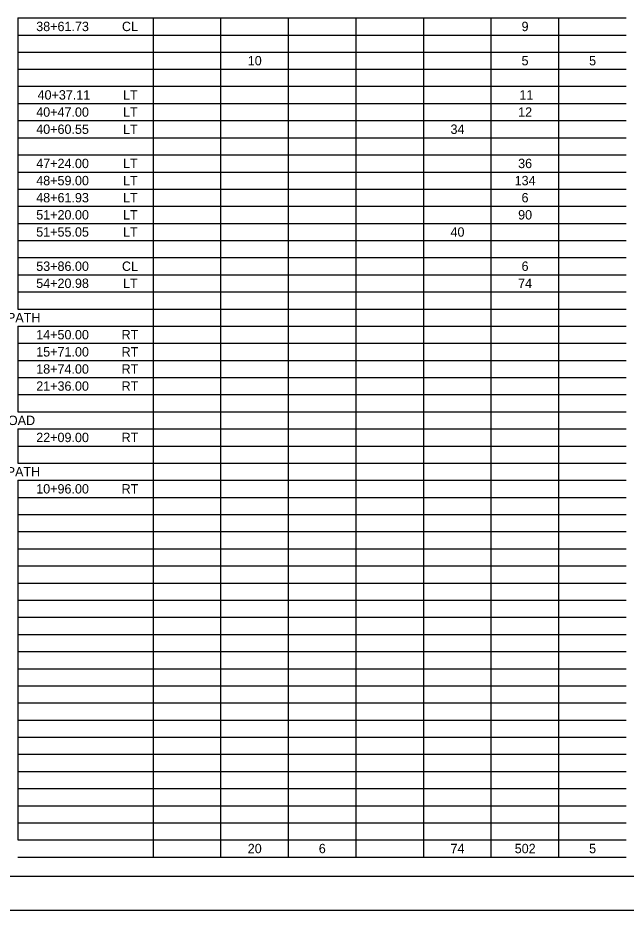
# Model space of a CAD drawing. Extents: x 0 to 34, y 0 to 22.
# Drawn here: x 5.78 to 14.85, y 0 to 13.32 of the extents above; entities that cross this region are included whole.
import ezdxf

# ---------------------------------------------------------------- set-up
doc = ezdxf.new("R2010")
doc.units = 0
for name, color, linetype in [('Default', 7, 'Continuous'), ('SH_Border', 7, 'Continuous'), ('SH_Cut_Line', 7, 'Continuous')]:
    doc.layers.add(name, color=color, linetype=linetype)

msp = doc.modelspace()

# ---------------------------------------------------------------- linework, layer by layer
at = {"layer": 'Default'}
for p, q in [((5.777, 13.319), (7.098, 13.319)), ((5.777, 13.319), (5.777, 12.808)), ((7.098, 13.319), (9.811, 13.319)), ((7.794, 13.319), (7.794, 12.808)), ((8.802, 13.319), (8.802, 12.808)), ((9.811, 13.319), (10.819, 13.319)), ((9.811, 13.319), (9.811, 12.808)), ((10.819, 13.319), (12.836, 13.319)), ((10.819, 13.319), (10.819, 12.808)), ((11.827, 13.319), (11.827, 12.808)), ((12.836, 13.319), (13.844, 13.319)), ((12.836, 13.319), (12.836, 12.808)), ((13.844, 13.319), (14.852, 13.319)), ((13.844, 13.319), (13.844, 12.808)), ((5.777, 13.063), (7.098, 13.063)), ((7.098, 13.063), (9.811, 13.063)), ((9.811, 13.063), (10.819, 13.063)), ((10.819, 13.063), (12.836, 13.063)), ((12.836, 13.063), (13.844, 13.063)), ((13.844, 13.063), (14.852, 13.063)), ((5.777, 12.808), (7.098, 12.808)), ((5.777, 12.808), (5.777, 12.041)), ((7.098, 12.808), (9.811, 12.808)), ((7.794, 12.808), (7.794, 12.041)), ((8.802, 12.808), (8.802, 12.041)), ((9.811, 12.808), (10.819, 12.808)), ((9.811, 12.808), (9.811, 12.041)), ((10.819, 12.808), (12.836, 12.808)), ((10.819, 12.808), (10.819, 12.041)), ((11.827, 12.808), (11.827, 12.041)), ((12.836, 12.808), (13.844, 12.808)), ((12.836, 12.808), (12.836, 12.041)), ((13.844, 12.808), (14.852, 12.808)), ((13.844, 12.808), (13.844, 12.041)), ((5.777, 12.552), (7.098, 12.552)), ((7.098, 12.552), (9.811, 12.552)), ((9.811, 12.552), (10.819, 12.552)), ((10.819, 12.552), (12.836, 12.552)), ((12.836, 12.552), (13.844, 12.552)), ((13.844, 12.552), (14.852, 12.552)), ((5.777, 12.297), (7.098, 12.297)), ((7.098, 12.297), (9.811, 12.297)), ((9.811, 12.297), (10.819, 12.297)), ((10.819, 12.297), (12.836, 12.297)), ((12.836, 12.297), (13.844, 12.297)), ((13.844, 12.297), (14.852, 12.297)), ((5.777, 12.041), (7.098, 12.041)), ((5.777, 12.041), (5.777, 11.53)), ((7.098, 12.041), (9.811, 12.041)), ((7.794, 12.041), (7.794, 11.53)), ((8.802, 12.041), (8.802, 11.53)), ((9.811, 12.041), (10.819, 12.041)), ((9.811, 12.041), (9.811, 11.53)), ((10.819, 12.041), (12.836, 12.041)), ((10.819, 12.041), (10.819, 11.53)), ((11.827, 12.041), (11.827, 11.53)), ((12.836, 12.041), (13.844, 12.041)), ((12.836, 12.041), (12.836, 11.53)), ((13.844, 12.041), (14.852, 12.041)), ((13.844, 12.041), (13.844, 11.53)), ((5.777, 11.785), (7.098, 11.785)), ((7.098, 11.785), (9.811, 11.785)), ((9.811, 11.785), (10.819, 11.785)), ((10.819, 11.785), (12.836, 11.785)), ((12.836, 11.785), (13.844, 11.785)), ((13.844, 11.785), (14.852, 11.785)), ((5.777, 11.53), (7.098, 11.53)), ((5.777, 11.53), (5.777, 10.763)), ((7.098, 11.53), (9.811, 11.53)), ((7.794, 11.53), (7.794, 10.763)), ((8.802, 11.53), (8.802, 10.763)), ((9.811, 11.53), (10.819, 11.53)), ((9.811, 11.53), (9.811, 10.763)), ((10.819, 11.53), (12.836, 11.53)), ((10.819, 11.53), (10.819, 10.763)), ((11.827, 11.53), (11.827, 10.763)), ((12.836, 11.53), (13.844, 11.53)), ((12.836, 11.53), (12.836, 10.763)), ((13.844, 11.53), (14.852, 11.53)), ((13.844, 11.53), (13.844, 10.763)), ((5.777, 11.274), (7.098, 11.274)), ((7.098, 11.274), (9.811, 11.274)), ((9.811, 11.274), (10.819, 11.274)), ((10.819, 11.274), (12.836, 11.274)), ((12.836, 11.274), (13.844, 11.274)), ((13.844, 11.274), (14.852, 11.274)), ((5.777, 11.018), (7.098, 11.018)), ((7.098, 11.018), (9.811, 11.018)), ((9.811, 11.018), (10.819, 11.018)), ((10.819, 11.018), (12.836, 11.018)), ((12.836, 11.018), (13.844, 11.018)), ((13.844, 11.018), (14.852, 11.018)), ((5.777, 10.763), (7.098, 10.763)), ((5.777, 10.763), (5.777, 10.251)), ((7.098, 10.763), (9.811, 10.763)), ((7.794, 10.763), (7.794, 10.251)), ((8.802, 10.763), (8.802, 10.251)), ((9.811, 10.763), (10.819, 10.763)), ((9.811, 10.763), (9.811, 10.251)), ((10.819, 10.763), (12.836, 10.763)), ((10.819, 10.763), (10.819, 10.251)), ((11.827, 10.763), (11.827, 10.251)), ((12.836, 10.763), (13.844, 10.763)), ((12.836, 10.763), (12.836, 10.251)), ((13.844, 10.763), (14.852, 10.763)), ((13.844, 10.763), (13.844, 10.251)), ((5.777, 10.507), (7.098, 10.507)), ((7.098, 10.507), (9.811, 10.507)), ((9.811, 10.507), (10.819, 10.507)), ((10.819, 10.507), (12.836, 10.507)), ((12.836, 10.507), (13.844, 10.507)), ((13.844, 10.507), (14.852, 10.507)), ((5.777, 10.251), (7.098, 10.251)), ((5.777, 10.251), (5.777, 9.484)), ((7.098, 10.251), (9.811, 10.251)), ((7.794, 10.251), (7.794, 9.484)), ((8.802, 10.251), (8.802, 9.484)), ((9.811, 10.251), (10.819, 10.251)), ((9.811, 10.251), (9.811, 9.484)), ((10.819, 10.251), (12.836, 10.251)), ((10.819, 10.251), (10.819, 9.484)), ((11.827, 10.251), (11.827, 9.484)), ((12.836, 10.251), (13.844, 10.251)), ((12.836, 10.251), (12.836, 9.484)), ((13.844, 10.251), (14.852, 10.251)), ((13.844, 10.251), (13.844, 9.484)), ((5.777, 9.996), (7.098, 9.996)), ((7.098, 9.996), (9.811, 9.996)), ((9.811, 9.996), (10.819, 9.996)), ((10.819, 9.996), (12.836, 9.996)), ((12.836, 9.996), (13.844, 9.996)), ((13.844, 9.996), (14.852, 9.996)), ((5.777, 9.74), (7.098, 9.74)), ((7.098, 9.74), (9.811, 9.74)), ((9.811, 9.74), (10.819, 9.74)), ((10.819, 9.74), (12.836, 9.74)), ((12.836, 9.74), (13.844, 9.74)), ((13.844, 9.74), (14.852, 9.74)), ((5.777, 9.484), (7.098, 9.484)), ((5.777, 9.484), (5.777, 8.973)), ((7.098, 9.484), (9.811, 9.484)), ((7.794, 9.484), (7.794, 8.973)), ((8.802, 9.484), (8.802, 8.973)), ((9.811, 9.484), (10.819, 9.484)), ((9.811, 9.484), (9.811, 8.973)), ((10.819, 9.484), (12.836, 9.484)), ((10.819, 9.484), (10.819, 8.973)), ((11.827, 9.484), (11.827, 8.973)), ((12.836, 9.484), (13.844, 9.484)), ((12.836, 9.484), (12.836, 8.973)), ((13.844, 9.484), (14.852, 9.484)), ((13.844, 9.484), (13.844, 8.973)), ((5.777, 9.229), (7.098, 9.229)), ((7.098, 9.229), (9.811, 9.229)), ((9.811, 9.229), (10.819, 9.229)), ((10.819, 9.229), (12.836, 9.229)), ((12.836, 9.229), (13.844, 9.229)), ((13.844, 9.229), (14.852, 9.229)), ((5.777, 8.973), (7.098, 8.973)), ((7.098, 8.973), (9.811, 8.973)), ((7.794, 8.973), (7.794, 8.206)), ((8.802, 8.973), (8.802, 8.206)), ((9.811, 8.973), (10.819, 8.973)), ((9.811, 8.973), (9.811, 8.206)), ((10.819, 8.973), (12.836, 8.973)), ((10.819, 8.973), (10.819, 8.206)), ((11.827, 8.973), (11.827, 8.206)), ((12.836, 8.973), (13.844, 8.973)), ((12.836, 8.973), (12.836, 8.206)), ((13.844, 8.973), (14.852, 8.973)), ((13.844, 8.973), (13.844, 8.206)), ((5.777, 8.717), (7.098, 8.717)), ((5.777, 8.717), (5.777, 8.206)), ((7.098, 8.717), (9.811, 8.717)), ((9.811, 8.717), (10.819, 8.717)), ((10.819, 8.717), (12.836, 8.717)), ((12.836, 8.717), (13.844, 8.717)), ((13.844, 8.717), (14.852, 8.717)), ((5.777, 8.462), (7.098, 8.462)), ((7.098, 8.462), (9.811, 8.462)), ((9.811, 8.462), (10.819, 8.462)), ((10.819, 8.462), (12.836, 8.462)), ((12.836, 8.462), (13.844, 8.462)), ((13.844, 8.462), (14.852, 8.462)), ((5.777, 8.206), (7.098, 8.206)), ((5.777, 8.206), (5.777, 7.695)), ((7.098, 8.206), (9.811, 8.206)), ((7.794, 8.206), (7.794, 7.695)), ((8.802, 8.206), (8.802, 7.695)), ((9.811, 8.206), (10.819, 8.206)), ((9.811, 8.206), (9.811, 7.695)), ((10.819, 8.206), (12.836, 8.206)), ((10.819, 8.206), (10.819, 7.695)), ((11.827, 8.206), (11.827, 7.695)), ((12.836, 8.206), (13.844, 8.206)), ((12.836, 8.206), (12.836, 7.695)), ((13.844, 8.206), (14.852, 8.206)), ((13.844, 8.206), (13.844, 7.695)), ((5.777, 7.95), (7.098, 7.95)), ((7.098, 7.95), (9.811, 7.95)), ((9.811, 7.95), (10.819, 7.95)), ((10.819, 7.95), (12.836, 7.95)), ((12.836, 7.95), (13.844, 7.95)), ((13.844, 7.95), (14.852, 7.95)), ((5.777, 7.695), (7.098, 7.695)), ((5.777, 7.695), (5.777, 7.439)), ((7.098, 7.695), (9.811, 7.695)), ((7.794, 7.695), (7.794, 2.326)), ((8.802, 7.695), (8.802, 2.326)), ((9.811, 7.695), (10.819, 7.695)), ((9.811, 7.695), (9.811, 2.326)), ((10.819, 7.695), (12.836, 7.695)), ((10.819, 7.695), (10.819, 2.326)), ((11.827, 7.695), (11.827, 2.326)), ((12.836, 7.695), (13.844, 7.695)), ((12.836, 7.695), (12.836, 2.326)), ((13.844, 7.695), (14.852, 7.695)), ((13.844, 7.695), (13.844, 2.326)), ((5.777, 7.439), (7.098, 7.439)), ((7.098, 7.439), (9.811, 7.439)), ((9.811, 7.439), (10.819, 7.439)), ((10.819, 7.439), (12.836, 7.439)), ((12.836, 7.439), (13.844, 7.439)), ((13.844, 7.439), (14.852, 7.439)), ((5.777, 7.183), (7.098, 7.183)), ((5.777, 7.183), (5.777, 6.672)), ((7.098, 7.183), (9.811, 7.183)), ((9.811, 7.183), (10.819, 7.183)), ((10.819, 7.183), (12.836, 7.183)), ((12.836, 7.183), (13.844, 7.183)), ((13.844, 7.183), (14.852, 7.183)), ((5.777, 6.928), (7.098, 6.928)), ((7.098, 6.928), (9.811, 6.928)), ((9.811, 6.928), (10.819, 6.928)), ((10.819, 6.928), (12.836, 6.928)), ((12.836, 6.928), (13.844, 6.928)), ((13.844, 6.928), (14.852, 6.928)), ((5.777, 6.672), (7.098, 6.672)), ((7.098, 6.672), (9.811, 6.672)), ((9.811, 6.672), (10.819, 6.672)), ((10.819, 6.672), (12.836, 6.672)), ((12.836, 6.672), (13.844, 6.672)), ((13.844, 6.672), (14.852, 6.672)), ((5.777, 6.417), (7.098, 6.417)), ((5.777, 6.417), (5.777, 2.326)), ((7.098, 6.417), (9.811, 6.417)), ((9.811, 6.417), (10.819, 6.417)), ((10.819, 6.417), (12.836, 6.417)), ((12.836, 6.417), (13.844, 6.417)), ((13.844, 6.417), (14.852, 6.417)), ((5.777, 6.161), (7.098, 6.161)), ((7.098, 6.161), (9.811, 6.161)), ((9.811, 6.161), (10.819, 6.161)), ((10.819, 6.161), (12.836, 6.161)), ((12.836, 6.161), (13.844, 6.161)), ((13.844, 6.161), (14.852, 6.161)), ((5.777, 5.905), (7.098, 5.905)), ((7.098, 5.905), (9.811, 5.905)), ((9.811, 5.905), (10.819, 5.905)), ((10.819, 5.905), (12.836, 5.905)), ((12.836, 5.905), (13.844, 5.905)), ((13.844, 5.905), (14.852, 5.905)), ((5.777, 5.65), (7.098, 5.65)), ((7.098, 5.65), (9.811, 5.65)), ((9.811, 5.65), (10.819, 5.65)), ((10.819, 5.65), (12.836, 5.65)), ((12.836, 5.65), (13.844, 5.65)), ((13.844, 5.65), (14.852, 5.65)), ((5.777, 5.394), (7.098, 5.394)), ((7.098, 5.394), (9.811, 5.394)), ((9.811, 5.394), (10.819, 5.394)), ((10.819, 5.394), (12.836, 5.394)), ((12.836, 5.394), (13.844, 5.394)), ((13.844, 5.394), (14.852, 5.394)), ((5.777, 5.138), (7.098, 5.138)), ((7.098, 5.138), (9.811, 5.138)), ((9.811, 5.138), (10.819, 5.138)), ((10.819, 5.138), (12.836, 5.138)), ((12.836, 5.138), (13.844, 5.138)), ((13.844, 5.138), (14.852, 5.138)), ((5.777, 4.883), (7.098, 4.883)), ((7.098, 4.883), (9.811, 4.883)), ((9.811, 4.883), (10.819, 4.883)), ((10.819, 4.883), (12.836, 4.883)), ((12.836, 4.883), (13.844, 4.883)), ((13.844, 4.883), (14.852, 4.883)), ((5.777, 4.627), (7.098, 4.627)), ((7.098, 4.627), (9.811, 4.627)), ((9.811, 4.627), (10.819, 4.627)), ((10.819, 4.627), (12.836, 4.627)), ((12.836, 4.627), (13.844, 4.627)), ((13.844, 4.627), (14.852, 4.627)), ((5.777, 4.371), (7.098, 4.371)), ((7.098, 4.371), (9.811, 4.371)), ((9.811, 4.371), (10.819, 4.371)), ((10.819, 4.371), (12.836, 4.371)), ((12.836, 4.371), (13.844, 4.371)), ((13.844, 4.371), (14.852, 4.371)), ((5.777, 4.116), (7.098, 4.116)), ((7.098, 4.116), (9.811, 4.116)), ((9.811, 4.116), (10.819, 4.116)), ((10.819, 4.116), (12.836, 4.116)), ((12.836, 4.116), (13.844, 4.116)), ((13.844, 4.116), (14.852, 4.116)), ((5.777, 3.86), (7.098, 3.86)), ((7.098, 3.86), (9.811, 3.86)), ((9.811, 3.86), (10.819, 3.86)), ((10.819, 3.86), (12.836, 3.86)), ((12.836, 3.86), (13.844, 3.86)), ((13.844, 3.86), (14.852, 3.86)), ((5.777, 3.604), (7.098, 3.604)), ((7.098, 3.604), (9.811, 3.604)), ((9.811, 3.604), (10.819, 3.604)), ((10.819, 3.604), (12.836, 3.604)), ((12.836, 3.604), (13.844, 3.604)), ((13.844, 3.604), (14.852, 3.604)), ((5.777, 3.349), (7.098, 3.349)), ((7.098, 3.349), (9.811, 3.349)), ((9.811, 3.349), (10.819, 3.349)), ((10.819, 3.349), (12.836, 3.349)), ((12.836, 3.349), (13.844, 3.349)), ((13.844, 3.349), (14.852, 3.349)), ((5.777, 3.093), (7.098, 3.093)), ((7.098, 3.093), (9.811, 3.093)), ((9.811, 3.093), (10.819, 3.093)), ((10.819, 3.093), (12.836, 3.093)), ((12.836, 3.093), (13.844, 3.093)), ((13.844, 3.093), (14.852, 3.093)), ((5.777, 2.837), (7.098, 2.837)), ((7.098, 2.837), (9.811, 2.837)), ((9.811, 2.837), (10.819, 2.837)), ((10.819, 2.837), (12.836, 2.837)), ((12.836, 2.837), (13.844, 2.837)), ((13.844, 2.837), (14.852, 2.837)), ((5.777, 2.582), (7.098, 2.582)), ((7.098, 2.582), (9.811, 2.582)), ((9.811, 2.582), (10.819, 2.582)), ((10.819, 2.582), (12.836, 2.582)), ((12.836, 2.582), (13.844, 2.582)), ((13.844, 2.582), (14.852, 2.582)), ((5.777, 2.326), (7.098, 2.326)), ((5.777, 2.326), (5.777, 2.07)), ((7.098, 2.326), (9.811, 2.326)), ((7.794, 2.326), (7.794, 2.07)), ((8.802, 2.326), (8.802, 2.07)), ((9.811, 2.326), (10.819, 2.326)), ((9.811, 2.326), (9.811, 2.07)), ((10.819, 2.326), (12.836, 2.326)), ((10.819, 2.326), (10.819, 2.07)), ((11.827, 2.326), (11.827, 2.07)), ((12.836, 2.326), (13.844, 2.326)), ((12.836, 2.326), (12.836, 2.07)), ((13.844, 2.326), (14.852, 2.326)), ((13.844, 2.326), (13.844, 2.07)), ((5.777, 2.07), (7.098, 2.07)), ((5.777, 2.07), (5.777, 1.048)), ((7.098, 2.07), (9.811, 2.07)), ((7.794, 2.07), (7.794, 1.048)), ((8.802, 2.07), (8.802, 1.048)), ((9.811, 2.07), (10.819, 2.07)), ((9.811, 2.07), (9.811, 1.048)), ((10.819, 2.07), (12.836, 2.07)), ((10.819, 2.07), (10.819, 1.048)), ((11.827, 2.07), (11.827, 1.048)), ((12.836, 2.07), (13.844, 2.07)), ((12.836, 2.07), (12.836, 1.048)), ((13.844, 2.07), (14.852, 2.07)), ((13.844, 2.07), (13.844, 1.048)), ((5.777, 1.815), (7.098, 1.815)), ((7.098, 1.815), (9.811, 1.815)), ((9.811, 1.815), (10.819, 1.815)), ((10.819, 1.815), (12.836, 1.815)), ((12.836, 1.815), (13.844, 1.815)), ((13.844, 1.815), (14.852, 1.815)), ((5.777, 1.559), (7.098, 1.559)), ((7.098, 1.559), (9.811, 1.559)), ((9.811, 1.559), (10.819, 1.559)), ((10.819, 1.559), (12.836, 1.559)), ((12.836, 1.559), (13.844, 1.559)), ((13.844, 1.559), (14.852, 1.559)), ((5.777, 1.303), (7.098, 1.303)), ((7.098, 1.303), (9.811, 1.303)), ((9.811, 1.303), (10.819, 1.303)), ((10.819, 1.303), (12.836, 1.303)), ((12.836, 1.303), (13.844, 1.303)), ((13.844, 1.303), (14.852, 1.303)), ((5.777, 1.048), (7.098, 1.048)), ((7.098, 1.048), (9.811, 1.048)), ((7.794, 1.048), (7.794, 0.792)), ((8.802, 1.048), (8.802, 0.792)), ((9.811, 1.048), (10.819, 1.048)), ((9.811, 1.048), (9.811, 0.792)), ((10.819, 1.048), (12.836, 1.048)), ((10.819, 1.048), (10.819, 0.792)), ((11.827, 1.048), (11.827, 0.792)), ((12.836, 1.048), (13.844, 1.048)), ((12.836, 1.048), (12.836, 0.792)), ((13.844, 1.048), (14.852, 1.048)), ((13.844, 1.048), (13.844, 0.792)), ((5.777, 0.792), (7.098, 0.792)), ((7.098, 0.792), (9.811, 0.792)), ((9.811, 0.792), (10.819, 0.792)), ((10.819, 0.792), (12.836, 0.792)), ((12.836, 0.792), (13.844, 0.792)), ((13.844, 0.792), (14.852, 0.792))]:
    msp.add_line(p, q, dxfattribs=at)
at = {"layer": 'SH_Border'}
msp.add_lwpolyline([(1.5, 21.5), (33.5, 21.5), (33.5, 0.5), (1.5, 0.5)], close=True, dxfattribs=at)
at = {"layer": 'SH_Cut_Line'}
msp.add_lwpolyline([(0, 0), (34, 0), (34, 22), (0, 22)], close=True, dxfattribs=at)

# ---------------------------------------------------------------- texts
at = {"layer": 'Default'}
for s, p in [('38+61.73', (6.051, 13.121)), ('CL', (7.33, 13.121)), ('9', (13.292, 13.121)), ('10', (9.207, 12.61)), ('5', (13.292, 12.61)), ('5', (14.3, 12.61)), ('40+37.11', (6.071, 12.099)), ('LT', (7.346, 12.099)), ('11', (13.26, 12.099)), ('40+47.00', (6.051, 11.843)), ('LT', (7.346, 11.843)), ('12', (13.241, 11.843)), ('40+60.55', (6.051, 11.587)), ('LT', (7.346, 11.587)), ('34', (12.232, 11.587)), ('47+24.00', (6.051, 11.076)), ('LT', (7.346, 11.076)), ('36', (13.241, 11.076)), ('48+59.00', (6.051, 10.82)), ('LT', (7.346, 10.82)), ('134', (13.189, 10.82)), ('48+61.93', (6.051, 10.565)), ('LT', (7.346, 10.565)), ('6', (13.292, 10.565)), ('51+20.00', (6.051, 10.309)), ('LT', (7.346, 10.309)), ('90', (13.241, 10.309)), ('51+55.05', (6.051, 10.053)), ('LT', (7.346, 10.053)), ('40', (12.232, 10.053)), ('53+86.00', (6.051, 9.542)), ('CL', (7.33, 9.542)), ('6', (13.292, 9.542)), ('54+20.98', (6.051, 9.287)), ('LT', (7.346, 9.287)), ('74', (13.241, 9.287)), ('SHARED USE PATH', (4.345, 8.775)), ('14+50.00', (6.051, 8.52)), ('RT', (7.325, 8.52)), ('15+71.00', (6.051, 8.264)), ('RT', (7.325, 8.264)), ('18+74.00', (6.051, 8.008)), ('RT', (7.325, 8.008)), ('21+36.00', (6.051, 7.753)), ('RT', (7.325, 7.753)), ('GRANVILLE ROAD', (4.391, 7.241)), ('22+09.00', (6.051, 6.986)), ('RT', (7.325, 6.986)), ('CONNECTOR PATH', (4.352, 6.474)), ('10+96.00', (6.051, 6.219)), ('RT', (7.325, 6.219)), ('20', (9.207, 0.85)), ('6', (10.267, 0.85)), ('74', (12.232, 0.85)), ('502', (13.19, 0.85)), ('5', (14.3, 0.85))]:
    msp.add_text(s, height=0.14, dxfattribs=at).set_placement(p)

doc.saveas('drawing.dxf')
